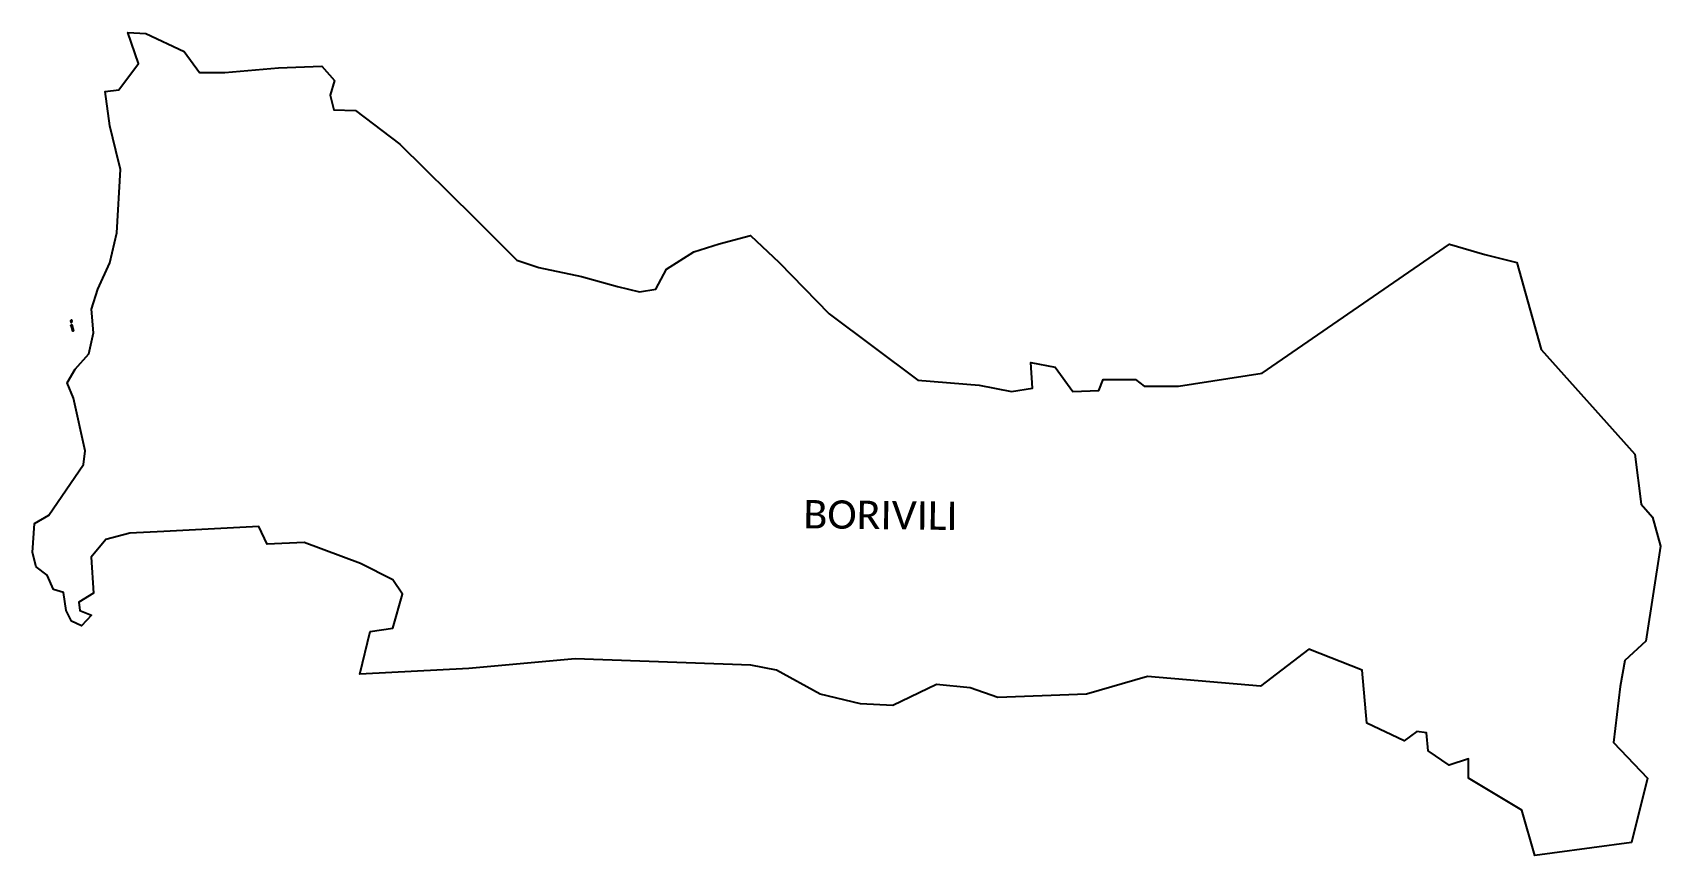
# Model space of a CAD drawing. Header units: metres. Extents: x 266208 to 280437, y 2124392 to 2131586.
import ezdxf

# ---------------------------------------------------------------- set-up
doc = ezdxf.new("R2010")
doc.units = ezdxf.units.M
doc.header["$MEASUREMENT"] = 0
for name, color, linetype in [('BACKWATER', 220, 'Continuous'), ('village', 3, 'Continuous'), ('VILLAGE NAME', 250, 'Continuous')]:
    doc.layers.add(name, color=color, linetype=linetype)
doc.styles.get("Standard").update_dxf_attribs({"font": 'arial.ttf'})
pattern_1 = [(60, (0, 0), (-3.0479999988, -7e-10), [2.794, -0.254]), (180, (0, 0), (1.524, -2.6396454294), [2.794, -0.254]), (300, (0, 0), (3.0479999988, -7e-10), [2.794, -0.254]), (60, (0.254, 0), (-3.0479999988, -7e-10), [0.508, -2.54]), (300, (0.254, 0), (3.0479999988, -7e-10), [0.508, -2.54]), (60, (-0.127, 0.22), (-3.0479999988, -7e-10), [0.508, -2.54]), (180, (-0.127, 0.22), (1.524, -2.6396454294), [0.508, -2.54]), (300, (-0.127, -0.22), (3.0479999988, -7e-10), [0.508, -2.54]), (180, (-0.127, -0.22), (1.524, -2.6396454294), [0.508, -2.54]), (60, (-1.016, 0), (-3.0479999988, -7e-10), [0.508, -2.54]), (300, (-1.016, 0), (3.0479999988, -7e-10), [0.508, -2.54]), (60, (0.508, -0.88), (-3.0479999988, -7e-10), [0.508, -2.54]), (180, (0.508, -0.88), (1.524, -2.6396454294), [0.508, -2.54]), (300, (0.508, 0.88), (3.0479999988, -7e-10), [0.508, -2.54]), (180, (0.508, 0.88), (1.524, -2.6396454294), [0.508, -2.54]), (0, (0.508, 0.44), (-1.524, 2.6396454294), [1.778, -1.27]), (0, (0.508, -0.44), (-1.524, 2.6396454294), [1.778, -1.27]), (120, (0.127, 0.66), (-3.0479999988, 7e-10), [1.778, -1.27]), (120, (-0.635, 0.22), (-3.0479999988, 7e-10), [1.778, -1.27]), (240, (-0.635, -0.22), (1.5239999988, -2.63964543), [1.778, -1.27]), (240, (0.127, -0.66), (1.5239999988, -2.63964543), [1.778, -1.27])]

msp = doc.modelspace()

# ---------------------------------------------------------------- hatches: boundary and pattern name
at = {"layer": 'BACKWATER'}
h = msp.add_hatch(dxfattribs=at)
h.set_pattern_fill('ESCHER', color=256, scale=0.1)
h.set_pattern_definition(pattern_1)
h.paths.add_polyline_path([(266550, 2129073), (266543, 2129073), (266543, 2129053), (266550, 2129053)])
h = msp.add_hatch(dxfattribs=at)
h.set_pattern_fill('ESCHER', color=256, scale=0.1)
h.set_pattern_definition(pattern_1)
h.paths.add_polyline_path([(266551, 2129032), (266543, 2129031), (266550, 2129009), (266559, 2128977), (266566, 2128978)])

# ---------------------------------------------------------------- linework, layer by layer
at = {"layer": 'BACKWATER', "flags": 128}
for points in [[(266543, 2129073), (266543, 2129053), (266550, 2129053), (266550, 2129073)], [(266543, 2129031), (266551, 2129032), (266566, 2128978), (266559, 2128977), (266550, 2129009)]]:
    msp.add_lwpolyline(points, close=True, dxfattribs=at)
at = {"layer": 'village', "color": 3, "true_color": 0x00ff00}
msp.add_polyline3d([(279491, 2124412, 0), (279338, 2124392, 0), (279225, 2124787, 0), (278760, 2125069, 0), (278760, 2125238, 0), (278591, 2125181, 0), (278407, 2125308, 0), (278393, 2125463, 0), (278309, 2125477, 0), (278196, 2125393, 0), (277872, 2125548, 0), (277829, 2126013, 0), (277364, 2126196, 0), (276941, 2125872, 0), (275955, 2125957, 0), (275419, 2125802, 0), (274644, 2125773, 0), (274404, 2125858, 0), (274108, 2125886, 0), (273727, 2125703, 0), (273445, 2125717, 0), (273093, 2125802, 0), (272712, 2126013, 0), (272487, 2126055, 0), (270950, 2126112, 0), (270020, 2126027, 0), (269069, 2125976, 0), (269160, 2126351, 0), (269357, 2126380, 0), (269442, 2126676, 0), (269357, 2126803, 0), (269075, 2126943, 0), (268582, 2127127, 0), (268258, 2127113, 0), (268187, 2127268, 0), (267356, 2127225, 0), (267059, 2127211, 0), (266848, 2127155, 0), (266721, 2127000, 0), (266739, 2126684, 0), (266612, 2126605, 0), (266620, 2126534, 0), (266723, 2126494, 0), (266636, 2126399, 0), (266549, 2126439, 0), (266501, 2126534, 0), (266477, 2126692, 0), (266390, 2126716, 0), (266335, 2126843, 0), (266239, 2126914, 0), (266208, 2127041, 0), (266224, 2127295, 0), (266350, 2127366, 0), (266652, 2127810, 0), (266668, 2127929, 0), (266565, 2128389, 0), (266509, 2128524, 0), (266580, 2128643, 0), (266699, 2128778, 0), (266739, 2128962, 0), (266723, 2129168, 0), (266779, 2129342, 0), (266882, 2129572, 0), (266945, 2129834, 0), (266977, 2130389, 0), (266937, 2130556, 0), (266882, 2130770, 0), (266842, 2131071, 0), (266961, 2131087, 0), (267135, 2131317, 0), (267040, 2131586, 0), (267199, 2131578, 0), (267532, 2131420, 0), (267667, 2131238, 0), (267889, 2131238, 0), (268357, 2131277, 0), (268737, 2131293, 0), (268848, 2131166, 0), (268809, 2131039, 0), (268840, 2130912, 0), (269031, 2130904, 0), (269419, 2130611, 0), (270069, 2129969, 0), (270442, 2129596, 0), (270632, 2129533, 0), (271005, 2129453, 0), (271322, 2129366, 0), (271512, 2129319, 0), (271655, 2129342, 0), (271750, 2129517, 0), (271988, 2129668, 0), (272210, 2129739, 0), (272483, 2129812, 0), (272735, 2129577, 0), (273172, 2129126, 0), (273947, 2128548, 0), (274483, 2128505, 0), (274765, 2128449, 0), (274948, 2128477, 0), (274934, 2128703, 0), (275145, 2128660, 0), (275300, 2128449, 0), (275528, 2128458, 0), (275566, 2128552, 0), (275848, 2128552, 0), (275923, 2128496, 0), (276224, 2128496, 0), (276957, 2128609, 0), (278592, 2129737, 0), (278901, 2129647, 0), (279183, 2129577, 0), (279394, 2128816, 0), (280212, 2127899, 0), (280268, 2127462, 0), (280367, 2127349, 0), (280437, 2127096, 0), (280310, 2126264, 0), (280127, 2126095, 0), (280085, 2125869, 0), (280028, 2125379, 0), (280324, 2125069, 0), (280184, 2124505, 0)], close=True, dxfattribs=at)

# ---------------------------------------------------------------- texts
at = {"layer": 'VILLAGE NAME', "insert": (272947, 2127500), "char_height": 247.63, "attachment_point": 1, "rotation": 359.3415}
msp.add_mtext_dynamic_manual_height_columns('{\\fCalibri|b0|i0|c0|p34;BORIVILI}', width=3307.61, gutter_width=1238, heights=[554], dxfattribs=at)

doc.saveas('drawing.dxf')
